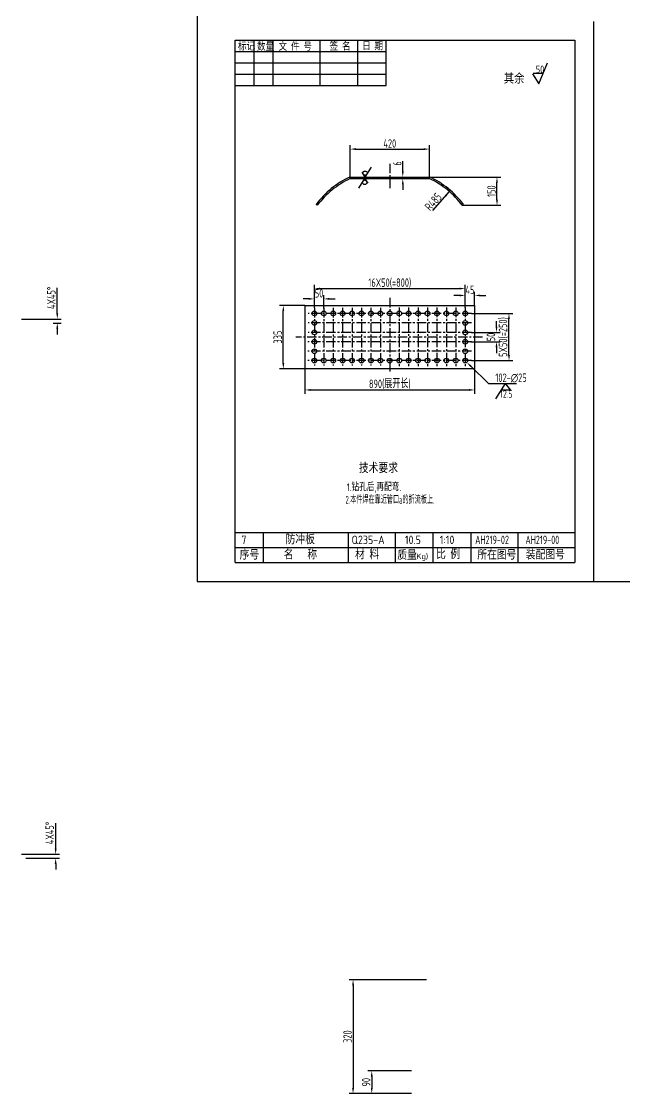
# Model space of a CAD drawing. Extents: x -1819 to 594, y -265 to 873.
# Drawn here: x -1819 to -1499, y -265 to 304 of the extents above; entities that cross this region are included whole.
import ezdxf
from ezdxf.enums import TextEntityAlignment as Align

# ---------------------------------------------------------------- set-up
doc = ezdxf.new("R2010")
doc.units = 0
doc.header["$LTSCALE"] = 2
doc.header["$MEASUREMENT"] = 0
doc.linetypes.add('CENTERX2', pattern=[4, 2.5, -0.5, 0.5, -0.5])
doc.layers.get('0').update_dxf_attribs({"linetype": 'CONTINUOUS'})
doc.layers.get('DEFPOINTS').update_dxf_attribs({"linetype": 'CONTINUOUS'})
for name, color, linetype in [('16CEN', 6, 'CENTERX2'), ('16CON', 4, 'CONTINUOUS'), ('16CON2', 3, 'CONTINUOUS'), ('16TXT', 3, 'CONTINUOUS')]:
    doc.layers.add(name, color=color, linetype=linetype)
doc.styles.add('HZ', font='ascii.shx', dxfattribs={"width": 0.7, "bigfont": 'hztxt2.shx'})
doc.styles.add('HZ1', font='ascii.shx', dxfattribs={"width": 0.75, "bigfont": 'hztxt2.shx'})
doc.dimstyles.get("Standard").update_dxf_attribs({"dimtxt": 4.5, "dimasz": 3, "dimexe": 2, "dimexo": 0.0625, "dimgap": 0.7, "dimtad": 1, "dimdec": 4, "dimzin": 0, "dimtxsty": 'HZ', "dimcen": 0.09, "dimazin": 3, "dimtfac": 1, "dimtdec": 4, "dimtofl": 0, "dimtmove": 0, "dimatfit": 3, "dimtolj": 1, "dimtzin": 0})

# ---------------------------------------------------------------- blocks, each defined once
blk = doc.blocks.new('*D242')
at = {"color": 0, "linetype": 'BYBLOCK'}
for p, q in [((-361.41, 846.41), (-361.41, 852.49)), ((-358.41, 850.49), (-264.41, 850.49)), ((-261.41, 846.41), (-261.41, 852.49)), ((-932.01, 186.91), (-932.01, 200.41)), ((-950.1, 183.91), (-930.01, 183.91)), ((-947.91, 181.79), (-930.01, 181.79)), ((-932.01, 178.79), (-932.01, 175.79))]:
    blk.add_line(p, q, dxfattribs=at)
for points in [[(-358.41, 850.99), (-358.41, 849.99), (-361.41, 850.49)], [(-264.41, 850.99), (-264.41, 849.99), (-261.41, 850.49)], [(-932.51, 186.91), (-931.51, 186.91), (-932.01, 183.91)], [(-932.51, 178.79), (-931.51, 178.79), (-932.01, 181.79)]]:
    blk.add_solid(points, dxfattribs=at)
at = {"layer": 'DEFPOINTS', "color": 0, "linetype": 'BYBLOCK'}
for p in [(-261.41, 850.49), (-361.41, 846.34), (-261.41, 846.34), (-950.16, 183.91), (-932.01, 183.91), (-947.98, 181.79)]:
    blk.add_point(p, dxfattribs=at)
at = {"color": 0, "linetype": 'BYBLOCK', "insert": (-311.41, 853.44), "char_height": 4.5, "attachment_point": 5, "style": 'HZ'}
blk.add_mtext('\\A1;∅996', dxfattribs=at)
at = {"color": 0, "linetype": 'BYBLOCK', "insert": (-935.18, 195.16), "char_height": 4.5, "attachment_point": 5, "rotation": 90, "style": 'HZ'}
blk.add_mtext('\\A1;4X45°', dxfattribs=at)
blk = doc.blocks.new('*D241')
at = {"color": 0, "linetype": 'BYBLOCK'}
for p, q in [((-363.41, 846.41), (-363.41, 857.76)), ((-360.41, 855.76), (-262.46, 855.76)), ((-259.46, 846.41), (-259.46, 857.76)), ((-743.35, 68.98), (-766.4, 68.98)), ((-764.4, 65.98), (-764.4, 59.98)), ((-743.28, 56.98), (-766.4, 56.98))]:
    blk.add_line(p, q, dxfattribs=at)
for points in [[(-360.41, 856.26), (-360.41, 855.26), (-363.41, 855.76)], [(-262.46, 856.26), (-262.46, 855.26), (-259.46, 855.76)], [(-764.9, 65.98), (-763.9, 65.98), (-764.4, 68.98)], [(-764.9, 59.98), (-763.9, 59.98), (-764.4, 56.98)]]:
    blk.add_solid(points, dxfattribs=at)
at = {"layer": 'DEFPOINTS', "color": 0, "linetype": 'BYBLOCK'}
for p in [(-259.46, 855.76), (-363.41, 846.34), (-259.46, 846.34), (-743.29, 68.98), (-764.4, 56.98), (-743.22, 56.98)]:
    blk.add_point(p, dxfattribs=at)
at = {"color": 0, "linetype": 'BYBLOCK', "insert": (-311.44, 858.71), "char_height": 4.5, "attachment_point": 5, "style": 'HZ'}
blk.add_mtext('\\A1;∅1042', dxfattribs=at)
at = {"color": 0, "linetype": 'BYBLOCK', "insert": (-767.35, 62.98), "char_height": 4.5, "attachment_point": 5, "rotation": 90, "style": 'HZ'}
blk.add_mtext('\\A1;90', dxfattribs=at)
blk = doc.blocks.new('*D240')
at = {"color": 0, "linetype": 'BYBLOCK'}
for p, q in [((-365.91, 847.84), (-365.91, 863.32)), ((-362.91, 861.32), (-259.91, 861.32)), ((-256.91, 847.7), (-256.91, 863.32)), ((-735.41, 117.36), (-776.31, 117.36)), ((-774.31, 114.36), (-774.31, 59.98)), ((-754.61, 56.98), (-776.31, 56.98))]:
    blk.add_line(p, q, dxfattribs=at)
for points in [[(-362.91, 861.82), (-362.91, 860.82), (-365.91, 861.32)], [(-259.91, 861.82), (-259.91, 860.82), (-256.91, 861.32)], [(-774.81, 114.36), (-773.81, 114.36), (-774.31, 117.36)], [(-774.81, 59.98), (-773.81, 59.98), (-774.31, 56.98)]]:
    blk.add_solid(points, dxfattribs=at)
at = {"layer": 'DEFPOINTS', "color": 0, "linetype": 'BYBLOCK'}
for p in [(-256.91, 861.32), (-365.91, 847.78), (-256.91, 847.64), (-735.35, 117.36), (-774.31, 56.98), (-754.55, 56.98)]:
    blk.add_point(p, dxfattribs=at)
at = {"color": 0, "linetype": 'BYBLOCK', "insert": (-311.41, 864.27), "char_height": 4.5, "attachment_point": 5, "style": 'HZ'}
blk.add_mtext('\\A1;∅1090', dxfattribs=at)
at = {"color": 0, "linetype": 'BYBLOCK', "insert": (-777.26, 87.17), "char_height": 4.5, "attachment_point": 5, "rotation": 90, "style": 'HZ'}
blk.add_mtext('\\A1;320', dxfattribs=at)
blk = doc.blocks.new('*D243')
at = {"color": 0, "linetype": 'BYBLOCK'}
for p, q in [((-361.41, 838.68), (-361.41, 823.25)), ((-261.41, 838.68), (-261.41, 823.25)), ((-358.41, 825.25), (-264.41, 825.25)), ((-931.15, 470.72), (-931.15, 484.22)), ((-950.07, 467.72), (-929.15, 467.72)), ((-933.38, 465.62), (-929.15, 465.62)), ((-931.15, 462.62), (-931.15, 459.62))]:
    blk.add_line(p, q, dxfattribs=at)
for points in [[(-358.41, 825.75), (-358.41, 824.75), (-361.41, 825.25)], [(-264.41, 825.75), (-264.41, 824.75), (-261.41, 825.25)], [(-931.65, 470.72), (-930.65, 470.72), (-931.15, 467.72)], [(-931.65, 462.62), (-930.65, 462.62), (-931.15, 465.62)]]:
    blk.add_solid(points, dxfattribs=at)
at = {"layer": 'DEFPOINTS', "color": 0, "linetype": 'BYBLOCK'}
for p in [(-361.41, 838.74), (-261.41, 838.74), (-261.41, 825.25), (-950.13, 467.72), (-931.15, 467.72), (-933.44, 465.62)]:
    blk.add_point(p, dxfattribs=at)
at = {"color": 0, "linetype": 'BYBLOCK', "insert": (-311.41, 828.2), "char_height": 4.5, "attachment_point": 5, "style": 'HZ'}
blk.add_mtext('\\A1;∅1000', dxfattribs=at)
at = {"color": 0, "linetype": 'BYBLOCK', "insert": (-934.33, 478.97), "char_height": 4.5, "attachment_point": 5, "rotation": 90, "style": 'HZ'}
blk.add_mtext('\\A1;4X45°', dxfattribs=at)
blk = doc.blocks.new('*D278')
at = {"color": 0, "linetype": 'BYBLOCK'}
for p, q in [((-775.61, 810.03), (-775.61, 827.59)), ((-772.61, 825.59), (-736.61, 825.59)), ((-733.61, 810.03), (-733.61, 827.59))]:
    blk.add_line(p, q, dxfattribs=at)
for points in [[(-772.61, 826.09), (-772.61, 825.09), (-775.61, 825.59)], [(-736.61, 826.09), (-736.61, 825.09), (-733.61, 825.59)]]:
    blk.add_solid(points, dxfattribs=at)
at = {"layer": 'DEFPOINTS', "color": 0, "linetype": 'BYBLOCK'}
for p in [(-733.61, 825.59), (-775.61, 809.97), (-733.61, 809.97)]:
    blk.add_point(p, dxfattribs=at)
at = {"color": 0, "linetype": 'BYBLOCK', "insert": (-754.61, 828.54), "char_height": 4.5, "attachment_point": 5, "style": 'HZ'}
blk.add_mtext('\\A1;420', dxfattribs=at)
blk = doc.blocks.new('*D279')
at = {"color": 0, "linetype": 'BYBLOCK'}
for p, q in [((-735.23, 810.77), (-695.77, 810.77)), ((-697.77, 798.77), (-697.77, 807.77)), ((-716.12, 795.77), (-695.77, 795.77))]:
    blk.add_line(p, q, dxfattribs=at)
for points in [[(-698.27, 807.77), (-697.27, 807.77), (-697.77, 810.77)], [(-698.27, 798.77), (-697.27, 798.77), (-697.77, 795.77)]]:
    blk.add_solid(points, dxfattribs=at)
at = {"layer": 'DEFPOINTS', "color": 0, "linetype": 'BYBLOCK'}
for p in [(-735.3, 810.77), (-697.77, 810.77), (-716.18, 795.77)]:
    blk.add_point(p, dxfattribs=at)
at = {"color": 0, "linetype": 'BYBLOCK', "insert": (-700.72, 803.27), "char_height": 4.5, "attachment_point": 5, "rotation": 90, "style": 'HZ'}
blk.add_mtext('\\A1;150', dxfattribs=at)
blk = doc.blocks.new('*D280')
at = {"color": 0, "linetype": 'BYBLOCK'}
blk.add_line((-731.73, 792.96), (-723, 803.06), dxfattribs=at)
blk.add_solid([(-725.34, 801.11), (-724.58, 800.46), (-723, 803.06)], dxfattribs=at)
at = {"layer": 'DEFPOINTS', "color": 0, "linetype": 'BYBLOCK'}
for p in [(-723, 803.06), (-753.74, 767.47)]:
    blk.add_point(p, dxfattribs=at)
at = {"color": 0, "linetype": 'BYBLOCK', "insert": (-731.56, 797.66), "char_height": 4.5, "attachment_point": 5, "rotation": 49.1773, "style": 'HZ'}
blk.add_mtext('\\A1;R485', dxfattribs=at)
blk = doc.blocks.new('*D281')
at = {"color": 0, "linetype": 'BYBLOCK'}
for p, q in [((-747.72, 813.77), (-747.72, 819.17)), ((-749.43, 809.97), (-745.72, 809.97)), ((-749.33, 810.77), (-745.72, 810.77)), ((-747.72, 806.97), (-747.72, 803.97))]:
    blk.add_line(p, q, dxfattribs=at)
for points in [[(-748.22, 813.77), (-747.22, 813.77), (-747.72, 810.77)], [(-748.22, 806.97), (-747.22, 806.97), (-747.72, 809.97)]]:
    blk.add_solid(points, dxfattribs=at)
at = {"layer": 'DEFPOINTS', "color": 0, "linetype": 'BYBLOCK'}
for p in [(-749.49, 809.97), (-749.39, 810.77), (-747.72, 810.77)]:
    blk.add_point(p, dxfattribs=at)
at = {"color": 0, "linetype": 'BYBLOCK', "insert": (-750.67, 817.97), "char_height": 4.5, "attachment_point": 5, "rotation": 90, "style": 'HZ'}
blk.add_mtext('\\A1;6', dxfattribs=at)
blk = doc.blocks.new('*D282')
at = {"color": 0, "linetype": 'BYBLOCK'}
for p, q in [((-799.61, 709.1), (-799.61, 695.86)), ((-709.61, 709.1), (-709.61, 695.86)), ((-796.61, 697.86), (-712.61, 697.86))]:
    blk.add_line(p, q, dxfattribs=at)
for points in [[(-796.61, 698.36), (-796.61, 697.36), (-799.61, 697.86)], [(-712.61, 698.36), (-712.61, 697.36), (-709.61, 697.86)]]:
    blk.add_solid(points, dxfattribs=at)
at = {"layer": 'DEFPOINTS', "color": 0, "linetype": 'BYBLOCK'}
for p in [(-799.61, 709.16), (-709.61, 709.16), (-709.61, 697.86)]:
    blk.add_point(p, dxfattribs=at)
at = {"color": 0, "linetype": 'BYBLOCK', "insert": (-754.61, 700.87), "char_height": 4.5, "attachment_point": 5, "style": 'HZ'}
blk.add_mtext('\\A1;890(展开长)', dxfattribs=at)
blk = doc.blocks.new('*D283')
at = {"color": 0, "linetype": 'BYBLOCK'}
for p, q in [((-794.61, 741.4), (-794.61, 753.61)), ((-791.61, 751.61), (-717.61, 751.61)), ((-714.61, 741.58), (-714.61, 753.61))]:
    blk.add_line(p, q, dxfattribs=at)
for points in [[(-791.61, 752.11), (-791.61, 751.11), (-794.61, 751.61)], [(-717.61, 752.11), (-717.61, 751.11), (-714.61, 751.61)]]:
    blk.add_solid(points, dxfattribs=at)
at = {"layer": 'DEFPOINTS', "color": 0, "linetype": 'BYBLOCK'}
for p in [(-714.61, 751.61), (-794.61, 741.34), (-714.61, 741.52)]:
    blk.add_point(p, dxfattribs=at)
at = {"color": 0, "linetype": 'BYBLOCK', "insert": (-754.61, 754.56), "char_height": 4.5, "attachment_point": 5, "style": 'HZ'}
blk.add_mtext('\\A1;16X50(=800)', dxfattribs=at)
blk = doc.blocks.new('*D284')
at = {"color": 0, "linetype": 'BYBLOCK'}
for p, q in [((-799.67, 742.66), (-813.08, 742.66)), ((-811.08, 712.1), (-811.08, 739.66)), ((-799.67, 709.1), (-813.08, 709.1))]:
    blk.add_line(p, q, dxfattribs=at)
for points in [[(-811.58, 739.66), (-810.58, 739.66), (-811.08, 742.66)], [(-811.58, 712.1), (-810.58, 712.1), (-811.08, 709.1)]]:
    blk.add_solid(points, dxfattribs=at)
at = {"layer": 'DEFPOINTS', "color": 0, "linetype": 'BYBLOCK'}
for p in [(-811.08, 742.66), (-799.61, 742.66), (-799.61, 709.1)]:
    blk.add_point(p, dxfattribs=at)
at = {"color": 0, "linetype": 'BYBLOCK', "insert": (-814.03, 725.88), "char_height": 4.5, "attachment_point": 5, "rotation": 90, "style": 'HZ'}
blk.add_mtext('\\A1;335', dxfattribs=at)
blk = doc.blocks.new('*D285')
at = {"color": 0, "linetype": 'BYBLOCK'}
for p, q in [((-711.25, 738.41), (-689.4, 738.41)), ((-691.4, 716.41), (-691.4, 735.41)), ((-711.25, 713.41), (-689.4, 713.41))]:
    blk.add_line(p, q, dxfattribs=at)
for points in [[(-691.9, 735.41), (-690.9, 735.41), (-691.4, 738.41)], [(-691.9, 716.41), (-690.9, 716.41), (-691.4, 713.41)]]:
    blk.add_solid(points, dxfattribs=at)
at = {"layer": 'DEFPOINTS', "color": 0, "linetype": 'BYBLOCK'}
for p in [(-711.31, 738.41), (-691.4, 738.41), (-711.31, 713.41)]:
    blk.add_point(p, dxfattribs=at)
at = {"color": 0, "linetype": 'BYBLOCK', "insert": (-694.35, 725.91), "char_height": 4.5, "attachment_point": 5, "rotation": 90, "style": 'HZ'}
blk.add_mtext('\\A1;5X50(=250)', dxfattribs=at)
blk = doc.blocks.new('*D286')
at = {"color": 0, "linetype": 'BYBLOCK'}
for p, q in [((-717.61, 747.97), (-720.61, 747.97)), ((-714.61, 742.06), (-714.61, 749.97)), ((-709.61, 742.73), (-709.61, 749.97)), ((-706.61, 747.97), (-703.61, 747.97))]:
    blk.add_line(p, q, dxfattribs=at)
for points in [[(-717.61, 748.47), (-717.61, 747.47), (-714.61, 747.97)], [(-706.61, 748.47), (-706.61, 747.47), (-709.61, 747.97)]]:
    blk.add_solid(points, dxfattribs=at)
at = {"layer": 'DEFPOINTS', "color": 0, "linetype": 'BYBLOCK'}
for p in [(-709.61, 747.97), (-714.61, 742), (-709.61, 742.66)]:
    blk.add_point(p, dxfattribs=at)
at = {"color": 0, "linetype": 'BYBLOCK', "insert": (-712.11, 750.92), "char_height": 4.5, "attachment_point": 5, "style": 'HZ'}
blk.add_mtext('\\A1;45', dxfattribs=at)
blk = doc.blocks.new('*D287')
at = {"color": 0, "linetype": 'BYBLOCK'}
for p, q in [((-797.61, 746.15), (-800.61, 746.15)), ((-794.61, 741.4), (-794.61, 748.15)), ((-789.61, 741.06), (-789.61, 748.15)), ((-786.61, 746.15), (-783.61, 746.15))]:
    blk.add_line(p, q, dxfattribs=at)
for points in [[(-797.61, 746.65), (-797.61, 745.65), (-794.61, 746.15)], [(-786.61, 746.65), (-786.61, 745.65), (-789.61, 746.15)]]:
    blk.add_solid(points, dxfattribs=at)
at = {"layer": 'DEFPOINTS', "color": 0, "linetype": 'BYBLOCK'}
for p in [(-789.61, 746.15), (-794.61, 741.34), (-789.61, 741)]:
    blk.add_point(p, dxfattribs=at)
at = {"color": 0, "linetype": 'BYBLOCK', "insert": (-792.11, 749.1), "char_height": 4.5, "attachment_point": 5, "style": 'HZ'}
blk.add_mtext('\\A1;50', dxfattribs=at)
blk = doc.blocks.new('*D288')
at = {"color": 0, "linetype": 'BYBLOCK'}
for p, q in [((-698.02, 731.41), (-698.02, 734.41)), ((-711.25, 728.41), (-696.02, 728.41)), ((-711.65, 723.41), (-696.02, 723.41)), ((-698.02, 720.41), (-698.02, 717.41))]:
    blk.add_line(p, q, dxfattribs=at)
for points in [[(-698.52, 731.41), (-697.52, 731.41), (-698.02, 728.41)], [(-698.52, 720.41), (-697.52, 720.41), (-698.02, 723.41)]]:
    blk.add_solid(points, dxfattribs=at)
at = {"layer": 'DEFPOINTS', "color": 0, "linetype": 'BYBLOCK'}
for p in [(-711.31, 728.41), (-698.02, 728.41), (-711.71, 723.41)]:
    blk.add_point(p, dxfattribs=at)
at = {"color": 0, "linetype": 'BYBLOCK', "insert": (-700.97, 725.91), "char_height": 4.5, "attachment_point": 5, "rotation": 90, "style": 'HZ'}
blk.add_mtext('\\A1;50', dxfattribs=at)

msp = doc.modelspace()

# ---------------------------------------------------------------- linework, layer by layer
for p in [(-1525.20884, 293.51154), (-1705.20884, 16.51154)]:
    msp.add_line(p, (-1525.20884, 16.51154))
msp.add_lwpolyline([(-1705.20884, 16.51154), (-1705.20884, 293.51154), (-1525.20884, 293.51154)])
at = {"layer": '16CEN'}
for p, q in [((-1623.29978, 228.05488), (-1623.29978, 215.01048)), ((-1623.29978, 156.88836), (-1623.29978, 117.23717)), ((-1579.99921, 148.63505), (-1666.54784, 148.63505)), ((-1663.29978, 151.56169), (-1663.29978, 121.00016)), ((-1658.29978, 151.56169), (-1658.29978, 121.00016)), ((-1653.29978, 151.56169), (-1653.29978, 121.00016)), ((-1648.29978, 151.56169), (-1648.29978, 121.00016)), ((-1643.29978, 151.56169), (-1643.29978, 121.00016)), ((-1638.29978, 151.56169), (-1638.29978, 121.00016)), ((-1633.29978, 151.56169), (-1633.29978, 121.00016)), ((-1628.29978, 151.56169), (-1628.29978, 121.00016)), ((-1618.29978, 151.74147), (-1618.29978, 120.64061)), ((-1613.29978, 151.74147), (-1613.29978, 120.64061)), ((-1608.29978, 151.74147), (-1608.29978, 120.64061)), ((-1603.29978, 151.74147), (-1603.29978, 120.64061)), ((-1598.29978, 151.74147), (-1598.29978, 120.64061)), ((-1593.29978, 151.74147), (-1593.29978, 120.64061)), ((-1588.29978, 151.74147), (-1588.29978, 120.64061)), ((-1583.29978, 151.74147), (-1583.29978, 120.64061)), ((-1579.99921, 143.63505), (-1666.54784, 143.63505)), ((-1579.99921, 138.63505), (-1666.54784, 138.63505)), ((-1574.07653, 136.13505), (-1673.20542, 136.13505)), ((-1579.99921, 133.63505), (-1666.72777, 133.63505)), ((-1579.99921, 128.63505), (-1666.72777, 128.63505)), ((-1579.99921, 123.63505), (-1666.72777, 123.63505))]:
    msp.add_line(p, q, dxfattribs=at)
at = {"layer": '16CON'}
for p, q in [((-1644.47887, 220.99337), (-1602.1207, 220.99337)), ((-1644.29978, 220.19337), (-1602.29978, 220.19337)), ((-1661.727, 205.99337), (-1662.36593, 206.47479)), ((-1584.87256, 205.99337), (-1584.23363, 206.47479)), ((-1668.29978, 152.88505), (-1578.29978, 152.88505)), ((-1668.29978, 152.88505), (-1668.29978, 119.38505)), ((-1578.29978, 152.88505), (-1578.29978, 119.38505)), ((-1668.29978, 119.38505), (-1578.29978, 119.38505))]:
    msp.add_line(p, q, dxfattribs=at)
for centre in [(-1663.29978, 148.63505), (-1658.29978, 148.63505), (-1653.29978, 148.63505), (-1648.29978, 148.63505), (-1643.29978, 148.63505), (-1638.29978, 148.63505), (-1633.29978, 148.63505), (-1628.29978, 148.63505), (-1623.29978, 148.63505), (-1618.29978, 148.63505), (-1613.29978, 148.63505), (-1608.29978, 148.63505), (-1603.29978, 148.63505), (-1598.29978, 148.63505), (-1593.29978, 148.63505), (-1588.29978, 148.63505), (-1583.29978, 148.63505), (-1663.29978, 143.63505), (-1583.29978, 143.63505), (-1663.29978, 138.63505), (-1583.29978, 138.63505), (-1663.29978, 133.63505), (-1583.29978, 133.63505), (-1663.29978, 128.63505), (-1583.29978, 128.63505), (-1663.29978, 123.63505), (-1658.29978, 123.63505), (-1653.29978, 123.63505), (-1648.29978, 123.63505), (-1643.29978, 123.63505), (-1638.29978, 123.63505), (-1633.29978, 123.63505), (-1628.29978, 123.63505), (-1623.36349, 123.63505), (-1618.29978, 123.63505), (-1613.29978, 123.63505), (-1608.29978, 123.63505), (-1603.29978, 123.63505), (-1598.29978, 123.63505), (-1593.29978, 123.63505), (-1588.29978, 123.63505), (-1583.29978, 123.63505)]:
    msp.add_circle(centre, 1.25, dxfattribs=at)
for centre, radius, start, end in [((-1624.17073, 177.69567), 47.82375, 115.1282175, 143.0028992), ((-1624.17073, 177.69567), 47.02375, 115.3445894, 143.0028992), ((-1622.42883, 177.69567), 47.02375, 36.9971008, 64.6554106), ((-1622.42883, 177.69567), 47.82375, 36.9971008, 64.8717825)]:
    msp.add_arc(centre, radius, start, end, dxfattribs=at)
at = {"layer": '16CON2'}
for p, q in [((-1725.45884, 600.51154), (-1725.45884, 6.51154)), ((-1515.20884, 303.51154), (-1515.20884, 6.51154)), ((-1636.31571, 220.99337), (-1637.98989, 223.51956)), ((-1636.31571, 220.99337), (-1633.01377, 226.16167)), ((-1636.66209, 220.19337), (-1639.93629, 215.0685)), ((-1636.66209, 220.19337), (-1634.98791, 217.66719)), ((-1580.31232, 120.61365), (-1571.00705, 111.46632)), ((-1571.00705, 111.46632), (-1568.00705, 111.46632)), ((-1568.00705, 111.46632), (-1556.05705, 111.46632)), ((-1562.03205, 111.46632), (-1567.23002, 103.43523)), ((-1562.03205, 111.46632), (-1559.28858, 107.88619)), ((-1559.28858, 107.88619), (-1564.34922, 107.88619)), ((-1705.20884, 32.51154), (-1525.20884, 32.51154)), ((-1725.45884, 6.51154), (-884.45884, 6.51154))]:
    msp.add_line(p, q, dxfattribs=at)
for centre in [(-1636.37344, 223.05813), (-1636.60436, 218.12862)]:
    msp.add_circle(centre, 1.13341, dxfattribs=at)
msp.add_solid([(-1580.66284, 120.25709), (-1579.96181, 120.97022), (-1582.45172, 122.71674)], dxfattribs=at)
at = {"layer": '16TXT'}
for p, q in [((-1705.20884, 269.51154), (-1705.20884, 293.51154)), ((-1695.20884, 269.51154), (-1695.20884, 293.51154)), ((-1685.20884, 269.51154), (-1685.20884, 293.51154)), ((-1660.20884, 269.51154), (-1660.20884, 293.51154)), ((-1640.20884, 269.51154), (-1640.20884, 293.51154)), ((-1625.20884, 269.51154), (-1625.20884, 293.51154)), ((-1705.20884, 287.51154), (-1625.20884, 287.51154)), ((-1705.20884, 281.51154), (-1625.20884, 281.51154)), ((-1544.2022, 270.39773), (-1539.6731, 281.53122)), ((-1705.20884, 275.51154), (-1625.20884, 275.51154)), ((-1547.69183, 275.77513), (-1544.2022, 270.39773)), ((-1547.35438, 276.02941), (-1542.05228, 276.02941)), ((-1705.20884, 269.51154), (-1625.20884, 269.51154)), ((-1705.20884, 16.51154), (-1705.20884, 32.51154)), ((-1690.20884, 16.51154), (-1690.20884, 32.51154)), ((-1645.20884, 16.51154), (-1645.20884, 32.51154)), ((-1620.20884, 16.51154), (-1620.20884, 32.51154)), ((-1600.20884, 16.51154), (-1600.20884, 32.51154)), ((-1580.20884, 16.51154), (-1580.20884, 32.51154)), ((-1555.20884, 16.51154), (-1555.20884, 32.51154)), ((-1705.20884, 24.51154), (-1525.20884, 24.51154))]:
    msp.add_line(p, q, dxfattribs=at)

# ---------------------------------------------------------------- texts
at = {"layer": '16CON2', "style": 'HZ', "width": 0.7}
msp.add_text('12.5', height=4, dxfattribs=at).set_placement((-1564.81995, 103.90507))
at = {"layer": '16CON2', "insert": (-1567.30705, 114.41632), "char_height": 4.5, "attachment_point": 4, "style": 'HZ'}
msp.add_mtext('\\A1;102-∅25', dxfattribs=at)
at = {"layer": '16TXT'}
for s, height, style, width, p in [('标记', 4, 'HZ', 0.85, (-1703.83453, 288.14231)), ('数量', 4, 'HZ', 0.85, (-1693.75625, 287.9896)), ('文 件 号', 4, 'HZ', 0.85, (-1682.30366, 287.9896)), ('签 名', 4, 'HZ', 0.85, (-1655.27545, 288.14231)), ('日 期', 4, 'HZ', 0.85, (-1638.02031, 288.29503)), (' 50', 4, 'HZ', 0.75, (-1547.92925, 276.10849)), ('AH219-02', 4.5, 'HZ1', 0.75, (-1578.02353, 26.32481)), ('AH219-00', 4.5, 'HZ1', 0.75, (-1551.35907, 26.32481))]:
    msp.add_text(s, height=height, dxfattribs=dict(at, style=style, width=width)).set_placement(p)
at = {"layer": '16TXT', "style": 'HZ'}
msp.add_text('其余', height=5.499077, dxfattribs=at).set_placement((-1562.86918, 270.49345), (-1551.91685, 270.49345), align=Align.ALIGNED)
at = {"layer": '16TXT', "color": 3, "style": 'HZ'}
for s, height, width, p in [('技术要求', 5.5, 0.7, (-1639.73572, 63.9576)), ('1.钻孔后,再配弯.', 4, 0.75, (-1646.15252, 54.53258)), ('2.本件焊在靠近管口a的折流板上.', 4, 0.6, (-1646.79016, 47.80277))]:
    msp.add_text(s, height=height, dxfattribs=dict(at, width=width)).set_placement(p)
at = {"layer": '16TXT', "style": 'HZ'}
for s, height, p in [('7', 4.5, (-1702.01365, 26.32481)), ('防冲板', 4.5, (-1678.52094, 26.32481)), ('Q235-A', 4.5, (-1643.53903, 26.32481)), ('10.5', 4.5, (-1615.27131, 26.32481)), ('1:10', 4.5, (-1596.75747, 26.32481)), ('序号', 4.5, (-1702.91722, 18.19904)), ('名   称', 4.5, (-1679.51479, 18.30426)), ('材 料', 4.5, (-1641.71292, 18.36057)), ('质量', 4.5, (-1619.33188, 18.0043)), ('比 例', 4.5, (-1598.75625, 18.48737)), ('所在图号', 4.5, (-1576.90972, 18.19489)), ('装配图号', 4.5, (-1551.13572, 18.24958)), ('(Kg)', 3, (-1610.34544, 18.3436))]:
    msp.add_text(s, height=height, dxfattribs=at).set_placement(p)

# ---------------------------------------------------------------- dimensions: what is measured, and where the dimension line sits
at = {"layer": '16CON2'}
for base, p1, p2, text, picture, middle, set_off in [((-1125.37431, 539.27771), (-1234.37431, 525.73235), (-1125.37431, 525.58977), '%%C1090', '*D240', (-1179.87431, 542.22771), (-868.46296, -322.04728)), ((-1127.92565, 533.71698), (-1231.87431, 524.29598), (-1127.92565, 524.29598), '%%C1042', '*D241', (-1179.89998, 536.66698), (-868.46296, -322.04728)), ((-1129.87431, 528.44142), (-1229.87431, 524.29598), (-1129.87431, 524.29598), '%%C996', '*D242', (-1179.87431, 531.39142), (-868.46296, -322.04728)), ((-1129.87431, 503.20428), (-1229.87431, 516.69598), (-1129.87431, 516.69598), '%%C1000', '*D243', (-1179.87431, 506.15428), (-868.46296, -322.04728)), ((-1602.29978, 235.81404), (-1644.29978, 220.19337), (-1602.29978, 220.19337), '420', '*D278', (-1623.29978, 238.76404), (-868.68935, -589.77757)), ((-1583.29978, 161.83477), (-1663.29978, 151.56169), (-1583.29978, 151.74147), '16X50(=800)', '*D283', (-1623.29978, 164.78477), (-868.68935, -589.77757)), ((-1658.29978, 156.36878), (-1663.29978, 151.56169), (-1658.29978, 151.21809), '50', '*D287', (-1660.79978, 159.31878), (-868.68935, -589.77757)), ((-1578.29978, 158.18776), (-1583.29978, 152.22049), (-1578.29978, 152.88505), '45', '*D286', (-1580.79978, 161.13776), (-868.68935, -589.77757)), ((-1578.29978, 108.08693), (-1668.29978, 119.38505), (-1578.29978, 119.38505), '890(展开长)', '*D282', (-1623.29978, 111.09318), (-868.68935, -589.77757))]:
    dim = msp.add_linear_dim(base=base, p1=p1, p2=p2, text=text, dimstyle='STANDARD', dxfattribs=at)
    dim.commit()
    dim.dimension.update_dxf_attribs({"geometry": picture, "text_midpoint": middle, "insert": set_off})
for base, p1, p2, text, picture, middle in [((-1616.40501, 220.99337), (-1618.18139, 220.19337), (-1618.0827, 220.99337), '6', '*D281', (-1619.35501, 228.19337)), ((-1566.46216, 220.99337), (-1584.87256, 205.99337), (-1603.9846, 220.99337), '150', '*D279', (-1569.41216, 213.49337)), ((-1679.76473, 152.88505), (-1668.29978, 119.32255), (-1668.29978, 152.88505), '335', '*D284', (-1682.71473, 136.1038)), ((-1560.08668, 148.63505), (-1579.99921, 123.63505), (-1579.99921, 148.63505), '5X50(=250)', '*D285', (-1563.03668, 136.13505)), ((-1566.70775, 138.63505), (-1580.40391, 133.63505), (-1579.99921, 138.63505), '50', '*D288', (-1569.65775, 136.13505))]:
    dim = msp.add_linear_dim(base=base, p1=p1, p2=p2, angle=90, text=text, dimstyle='STANDARD', dxfattribs=at)
    dim.commit()
    dim.dimension.update_dxf_attribs({"geometry": picture, "text_midpoint": middle, "insert": (-868.68935, -589.77757)})
dim = msp.add_radius_dim(center=(-1622.42883, 177.69567), mpoint=(-1591.68842, 213.28023), text='R485', dimstyle='STANDARD', dxfattribs=at)
dim.commit()
dim.dimension.update_dxf_attribs({"geometry": '*D280', "text_midpoint": (-1598.01317, 205.95881), "dimtype": 164, "insert": (-868.68935, -589.77757)})

doc.saveas('drawing.dxf')
